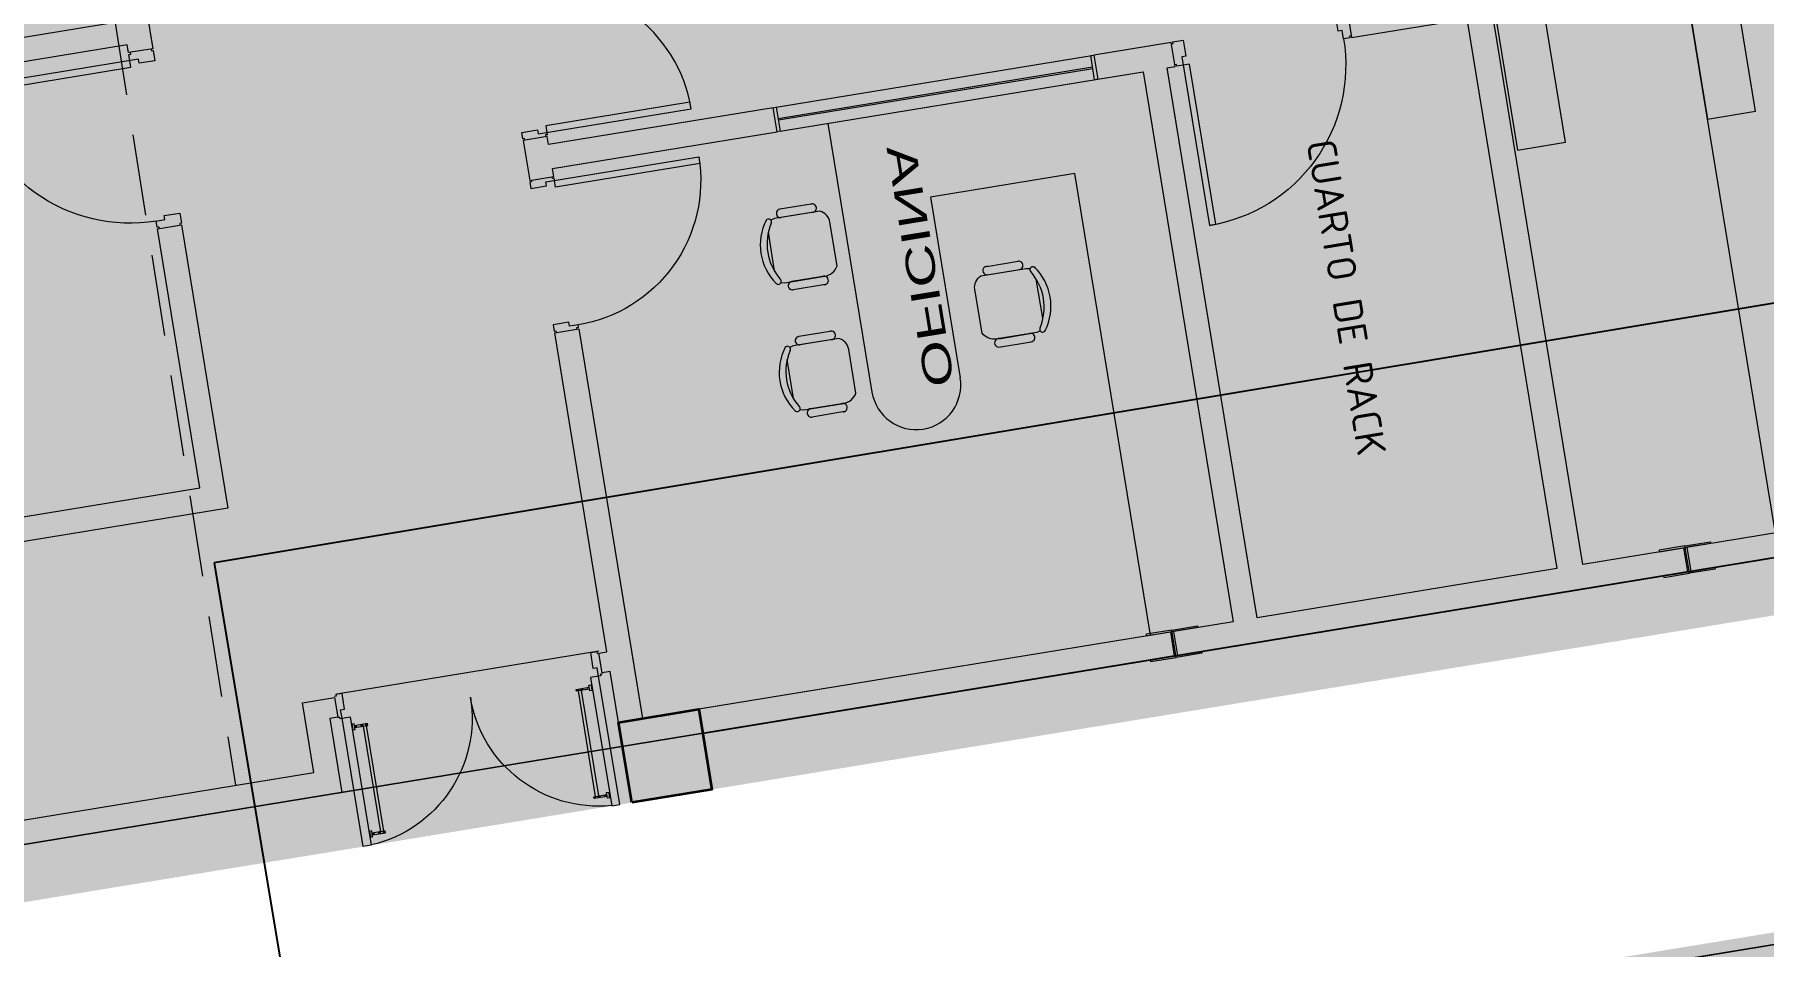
# Model space of a CAD drawing. Header units: metres. Extents: x 2 to 659295185, y -28 to 1124222152.
# Drawn here: x 655617.9 to 655628.53, y 1126211.64 to 1126217.25 of the extents above; entities that cross this region are included whole.
import ezdxf

# ---------------------------------------------------------------- set-up
doc = ezdxf.new("R2010")
doc.units = ezdxf.units.M
doc.header["$MEASUREMENT"] = 0
for name, pattern in [('CCSM_C1_CUERPO FM$0$CONTINUA', [0]), ('CCSM_C1_CUERPO FM$0$DASHED', [0.75, 0.5, -0.25]), ('DASHDOT', [1, 0.5, -0.25, 0, -0.25])]:
    doc.linetypes.add(name, pattern=pattern)
for name, color, linetype in [('CCSM_C1_CUERPO FM$0$A-AREAS COMERCIALES', 151, 'CONTINUOUS'), ('CCSM_C1_CUERPO FM$0$A-PROYECCIONES', 5, 'CCSM_C1_CUERPO FM$0$DASHED'), ('CCSM_C1_CUERPO FM$0$A_PARED CINES', 2, 'CONTINUOUS'), ('CCSM_C1_CUERPO FM$0$A_VISTA CINES', 8, 'CONTINUOUS'), ('CCSM_C1_CUERPO FM$0$E-CC-COLUMNA', 2, 'CONTINUOUS'), ('CCSM_C1_CUERPO G$0$A-AREAS COMERCIALES', 151, 'CONTINUOUS'), ('CCSM_C1_CUERPO G$0$A_Paredes', 2, 'CONTINUOUS')]:
    doc.layers.add(name, color=color, linetype=linetype)
for name, color, linetype, lineweight in [('CCSM_C1_CUERPO FM$0$A-PUERTAS CINES', 3, 'CONTINUOUS', 13), ('CCSM_XREF ESTRUCTURA15$0$E-CA-COLUMNA', 2, 'CONTINUOUS', 35), ('CCSM_XREF ESTRUCTURA15$0$E-CF-COLUMNA', 2, 'CONTINUOUS', 35), ('LOCALES ASIGNADOS', 41, 'DASHDOT', 0), ('PARCELA', 140, 'CONTINUOUS', 40)]:
    doc.layers.add(name, color=color, linetype=linetype, lineweight=lineweight)
doc.styles.add('CCSM_C1_CUERPO FM$0$Arial', font='arial.ttf', dxfattribs={"width": 1.5})

# ---------------------------------------------------------------- blocks, each defined once
blk = doc.blocks.new('CCSM_C1_CUERPO FM$0$P-SALIDA-S')
at = {"layer": 'CCSM_C1_CUERPO FM$0$A-PUERTAS CINES'}
blk.add_line((1.651, 0), (0.017, 0), dxfattribs=at)
for points in [[(0.025, 0.151), (0.075, 0.151), (0.075, 0.951), (0.025, 0.951), (0.025, 0.151)], [(0.075, 0.901), (0.093, 0.901), (0.093, 0.865), (0.075, 0.865)], [(0.079, 0.865), (0.079, 0.901)], [(0.093, 0.889), (0.175, 0.889), (0.175, 0.878), (0.093, 0.878)], [(0.094, 0.889), (0.094, 0.878)], [(0.096, 0.889), (0.096, 0.878)], [(0.1, 0.889), (0.1, 0.878)], [(0.106, 0.889), (0.106, 0.878)], [(0.134, 0.889), (0.134, 0.878)], [(0.136, 0.889), (0.136, 0.878)], [(0.14, 0.889), (0.14, 0.878)], [(0.145, 0.22), (0.145, 0.878)], [(0.146, 0.889), (0.146, 0.878)], [(0.163, 0.889), (0.163, 0.878)], [(0.165, 0.22), (0.165, 0.878)], [(0.169, 0.889), (0.169, 0.878)], [(0.173, 0.889), (0.173, 0.878)], [(1.557, 0.889), (1.475, 0.889), (1.475, 0.878), (1.557, 0.878)], [(1.477, 0.889), (1.477, 0.878)], [(1.481, 0.889), (1.481, 0.878)], [(1.485, 0.22), (1.485, 0.878)], [(1.487, 0.889), (1.487, 0.878)], [(1.504, 0.889), (1.504, 0.878)], [(1.505, 0.22), (1.505, 0.878)], [(1.51, 0.889), (1.51, 0.878)], [(1.514, 0.889), (1.514, 0.878)], [(1.516, 0.889), (1.516, 0.878)], [(1.544, 0.889), (1.544, 0.878)], [(1.55, 0.889), (1.55, 0.878)], [(1.554, 0.889), (1.554, 0.878)], [(1.556, 0.889), (1.556, 0.878)], [(1.575, 0.901), (1.557, 0.901), (1.557, 0.865), (1.575, 0.865)], [(1.57, 0.865), (1.57, 0.901)], [(1.625, 0.151), (1.575, 0.151), (1.575, 0.951), (1.625, 0.951), (1.625, 0.151)], [(0.075, 0.232), (0.093, 0.232), (0.093, 0.196), (0.075, 0.196)], [(0.079, 0.196), (0.079, 0.232)], [(0.093, 0.22), (0.175, 0.22), (0.175, 0.209), (0.093, 0.209)], [(0.094, 0.22), (0.094, 0.209)], [(0.096, 0.22), (0.096, 0.209)], [(0.1, 0.22), (0.1, 0.209)], [(0.106, 0.22), (0.106, 0.209)], [(0.134, 0.22), (0.134, 0.209)], [(0.136, 0.22), (0.136, 0.209)], [(0.14, 0.22), (0.14, 0.209)], [(0.146, 0.22), (0.146, 0.209)], [(0.163, 0.22), (0.163, 0.209)], [(0.169, 0.22), (0.169, 0.209)], [(0.173, 0.22), (0.173, 0.209)], [(1.557, 0.22), (1.475, 0.22), (1.475, 0.209), (1.557, 0.209)], [(1.477, 0.22), (1.477, 0.209)], [(1.481, 0.22), (1.481, 0.209)], [(1.487, 0.22), (1.487, 0.209)], [(1.504, 0.22), (1.504, 0.209)], [(1.51, 0.22), (1.51, 0.209)], [(1.514, 0.22), (1.514, 0.209)], [(1.516, 0.22), (1.516, 0.209)], [(1.544, 0.22), (1.544, 0.209)], [(1.575, 0.232), (1.557, 0.232), (1.557, 0.196), (1.575, 0.196)], [(1.57, 0.196), (1.57, 0.232)], [(0, 0.141), (0.011, 0.141), (0.011, 0.151), (0.025, 0.151), (0.025, 0.098), (0.05, 0.098), (0.05, 0), (0.011, 0), (0.011, 0.011), (0, 0.011)], [(1.65, 0.141), (1.639, 0.141), (1.639, 0.151), (1.625, 0.151), (1.625, 0.098), (1.6, 0.098), (1.6, 0), (1.639, 0), (1.639, 0.011), (1.65, 0.011)]]:
    blk.add_lwpolyline(points, dxfattribs=at)
for centre, start, end in [((0.025, 0.151), 0.0001, 86.4167), ((1.625, 0.151), 93.5834, 180.0001)]:
    blk.add_arc(centre, 0.8, start, end, dxfattribs=at)
blk = doc.blocks.new('CCSM_C1_CUERPO FM$0$P120L')
at = {"layer": 'CCSM_C1_CUERPO FM$0$A-PUERTAS CINES'}
blk.add_lwpolyline([(0, -0.141), (0.011, -0.141), (0.011, -0.151), (0.075, -0.151), (0.075, -0.053), (0.05, -0.053), (0.05, 0.999, -0.008416), (0.09, 0.999), (0.09, 0), (0.05, 0), (0.011, 0), (0.011, -0.011), (0, -0.011)], format="xyb", dxfattribs=at)
blk.add_lwpolyline([(1.1, -0.011), (1.089, -0.011), (1.089, 0), (1.05, 0), (1.05, -0.053), (1.025, -0.053), (1.025, -0.151), (1.089, -0.151), (1.089, -0.141), (1.1, -0.141)], dxfattribs=at)
blk.add_arc((0.051, 0.001), 0.999, 359.9683, 90.0766, dxfattribs=at)
blk = doc.blocks.new('CCSM_XREF ESTRUCTURA15$0$CCSM_COLUMNA REC')
at = {"layer": 'CCSM_XREF ESTRUCTURA15$0$E-CA-COLUMNA'}
blk.add_lwpolyline([(-0.25, -0.25), (0.25, -0.25), (0.25, 0.25), (-0.25, 0.25)], close=True, dxfattribs=at)

msp = doc.modelspace()

# ---------------------------------------------------------------- hatches: boundary and pattern name
at = {"layer": 'LOCALES ASIGNADOS'}
h = msp.add_hatch(color=256, dxfattribs=at)
h.dxf.hatch_style = 1
h.paths.add_polyline_path([(655589.7703, 1126232.191), (655578.0644, 1126230.2723), (655582.0473, 1126206.0472), (655642.2441, 1126215.9139), (655628.8111, 1126297.8682), (655580.3241, 1126289.8221), (655587.0771, 1126248.6218), (655588.7068, 1126238.6795), (655588.7068, 1126238.6794)])
h = msp.add_hatch(color=256, dxfattribs=at)
edge = h.paths.add_edge_path()
edge.add_arc((655975.9593, 1126497.1278), 571.6129, 216.511196, 228.853005)
edge.add_line((655599.8419, 1126066.6896), (655654.2207, 1126142.3808))
edge.add_line((655654.2207, 1126142.3808), (655642.4814, 1126214.0024))
edge.add_line((655642.4814, 1126214.0024), (655582.0935, 1126204.1044))
edge.add_line((655582.0935, 1126204.1044), (655516.5308, 1126157.0296))

# ---------------------------------------------------------------- linework, layer by layer
at = {"layer": 'CCSM_C1_CUERPO FM$0$A-AREAS COMERCIALES', "lineweight": 5}
msp.add_lwpolyline([(655578.0763, 1126230.2743), (655581.9906, 1126206.3934), (655642.1873, 1126216.2601), (655628.8673, 1126297.5252), (655608.1932, 1126294.1366), (655580.3646, 1126289.5749), (655589.7705, 1126232.1911), (655589.7705, 1126232.1911), (655589.7705, 1126232.1911), (655589.7705, 1126232.1911), (655578.0763, 1126230.2743)], dxfattribs=at)
at = {"layer": 'CCSM_C1_CUERPO FM$0$A-PROYECCIONES', "lineweight": 5}
msp.add_line((655606.3396, 1126293.6808), (655619.1326, 1126212.6324), dxfattribs=at)
at = {"layer": 'CCSM_C1_CUERPO FM$0$A-PUERTAS CINES', "lineweight": 5}
for points in [[(655621.9353, 1126216.795, 0.4142136), (655620.9016, 1126217.5375)], [(655621.9353, 1126216.795, 0.0112212), (655621.9279, 1126216.8347)], [(655621.9826, 1126216.4987, -0.4142136), (655621.24, 1126215.465)], [(655621.9826, 1126216.4987, -0.0112212), (655621.9882, 1126216.4587)]]:
    msp.add_lwpolyline(points, format="xyb", dxfattribs=at)
for points in [[(655620.9947, 1126216.6408), (655621.9353, 1126216.795)], [(655621.9279, 1126216.8347), (655621.0406, 1126216.6892)], [(655621.0406, 1126216.6892), (655621.0472, 1126216.6494)], [(655620.8939, 1126216.6496), (655620.9907, 1126216.6655)], [(655620.9002, 1126216.6107), (655620.8939, 1126216.6496)], [(655620.9107, 1126216.6125), (655620.9002, 1126216.6107)], [(655620.9124, 1126216.602), (655620.9107, 1126216.6125)], [(655620.9907, 1126216.6655), (655620.9947, 1126216.6408)], [(655621.0495, 1126216.6352), (655621.039, 1126216.6335)], [(655621.039, 1126216.6335), (655621.0407, 1126216.623)], [(655621.0472, 1126216.6494), (655621.0495, 1126216.6352)], [(655621.042, 1126216.3445), (655621.9826, 1126216.4987)], [(655621.9882, 1126216.4587), (655621.1009, 1126216.3133)], [(655620.9516, 1126216.355), (655620.9533, 1126216.3445)], [(655621.0816, 1126216.3656), (655621.0799, 1126216.3761)], [(655621.0921, 1126216.3673), (655621.0816, 1126216.3656)], [(655621.0944, 1126216.3531), (655621.0921, 1126216.3673)], [(655621.1009, 1126216.3133), (655621.0944, 1126216.3531)], [(655620.9533, 1126216.3445), (655620.9428, 1126216.3428)], [(655620.9428, 1126216.3428), (655620.9492, 1126216.304)], [(655620.9492, 1126216.304), (655621.046, 1126216.3198)], [(655621.046, 1126216.3198), (655621.042, 1126216.3445)], [(655621.1835, 1126215.481), (655621.0867, 1126215.4652)], [(655621.0867, 1126215.4652), (655621.0931, 1126215.4263)], [(655621.0931, 1126215.4263), (655621.1035, 1126215.428)], [(655621.1035, 1126215.428), (655621.1053, 1126215.4175)], [(655621.1876, 1126215.4564), (655621.1835, 1126215.481)], [(655621.24, 1126215.465), (655621.1876, 1126215.4564)], [(655621.2318, 1126215.4491), (655621.2423, 1126215.4508)], [(655621.2335, 1126215.4386), (655621.2318, 1126215.4491)], [(655621.2423, 1126215.4508), (655621.24, 1126215.465)]]:
    msp.add_lwpolyline(points, dxfattribs=at)
at = {"layer": 'CCSM_C1_CUERPO FM$0$A_PARED CINES', "lineweight": 5}
for points in [[(655610.0631, 1126228.322), (655616.6175, 1126229.3964), (655618.6224, 1126217.1645)], [(655612.036, 1126216.2859), (655618.4422, 1126217.3369), (655617.4802, 1126223.2062), (655611.0737, 1126222.1562)], [(655618.6224, 1126217.1645), (655618.4744, 1126217.1402), (655618.4664, 1126217.1889), (655614.8796, 1126216.6005), (655615.3265, 1126213.8738), (655618.9135, 1126214.4617), (655618.6522, 1126216.0559), (655618.8002, 1126216.0802), (655619.0857, 1126214.3379), (655615.1534, 1126213.6934), (655615.1292, 1126213.8415), (655615.1785, 1126213.8494), (655614.7315, 1126216.5768), (655612.0601, 1126216.1383)], [(655621.0904, 1126216.3778), (655621.0823, 1126216.4271), (655622.4639, 1126216.6536), (655622.4396, 1126216.8016), (655621.0581, 1126216.5752), (655621.05, 1126216.6245), (655620.902, 1126216.6003), (655620.9424, 1126216.3535), (655621.0904, 1126216.3778)], [(655621.4177, 1126213.4538), (655621.0961, 1126215.416), (655621.2441, 1126215.4403), (655621.637, 1126213.0429), (655621.489, 1126213.0187), (655621.4376, 1126213.3326), (655621.3883, 1126213.3245), (655621.3684, 1126213.4457), (655621.4177, 1126213.4538)], [(655627.2863, 1126213.8169), (655622.4827, 1126213.0295)]]:
    msp.add_lwpolyline(points, dxfattribs=at)
at = {"layer": 'CCSM_C1_CUERPO FM$0$A_PARED CINES', "linetype": 'CCSM_C1_CUERPO FM$0$CONTINUA', "lineweight": 5}
for points in [[(655621.9825, 1126213.0995), (655622.0067, 1126212.9515), (655630.9869, 1126214.4234), (655630.9626, 1126214.5715), (655627.4221, 1126213.9911), (655625.0282, 1126228.5962)], [(655623.3134, 1126224.4847), (655625.4795, 1126224.8397), (655626.1539, 1126220.7252), (655624.871, 1126220.5149), (655624.8954, 1126220.3664), (655626.1783, 1126220.5767), (655626.683, 1126217.4972), (655625.9748, 1126217.3811), (655625.9991, 1126217.233), (655626.7073, 1126217.3491), (655627.262, 1126213.9649), (655625.4189, 1126213.6628), (655624.8642, 1126217.047), (655624.9135, 1126217.0551), (655624.8893, 1126217.2031), (655624.4133, 1126217.1251), (655624.4376, 1126216.9771), (655624.7162, 1126217.0228), (655625.2709, 1126213.6385), (655621.9825, 1126213.0995)]]:
    msp.add_lwpolyline(points, dxfattribs=at)
at = {"layer": 'CCSM_C1_CUERPO FM$0$A_PARED CINES', "lineweight": 5}
msp.add_lwpolyline([(655619.7864, 1126212.5872), (655619.6383, 1126212.5633), (655619.6383, 1126212.5633), (655609.5727, 1126210.9135), (655609.5484, 1126211.0615), (655619.6141, 1126212.7113), (655619.5439, 1126213.1394), (655619.7413, 1126213.1718), (655619.7611, 1126213.0506), (655619.7118, 1126213.0425), (655619.7864, 1126212.5872), (655619.7864, 1126212.5872)], close=True, dxfattribs=at)
at = {"layer": 'CCSM_C1_CUERPO FM$0$A_VISTA CINES', "lineweight": 5}
for points in [[(655628.6029, 1126214.2057), (655626.2123, 1126228.7903)], [(655622.4594, 1126216.8049), (655624.4133, 1126217.1251)], [(655622.4707, 1126216.7358), (655624.4049, 1126217.0528)], [(655622.4723, 1126216.7259), (655624.4065, 1126217.0429)], [(655622.4836, 1126216.6569), (655624.4376, 1126216.977)], [(655622.7772, 1126216.7049), (655623.0481, 1126215.051)], [(655624.7627, 1126213.5552), (655624.297, 1126216.3965)], [(655623.4089, 1126216.251), (655623.5908, 1126215.1399)], [(655622.6736, 1126216.2073), (655622.4817, 1126216.1769)], [(655622.6893, 1126216.1585), (655622.49, 1126216.1255)], [(655622.4481, 1126215.7958), (655622.4107, 1126216.0359)], [(655623.755, 1126215.8245), (655623.9465, 1126215.857)], [(655622.7464, 1126215.7627), (655622.5545, 1126215.7323)], [(655622.7621, 1126215.7139), (655622.5628, 1126215.6809)], [(655623.7557, 1126215.7732), (655623.9551, 1126215.8056)], [(655624.1001, 1126215.5065), (655624.0588, 1126215.746)], [(655622.7898, 1126215.4244), (655622.598, 1126215.394)], [(655623.8279, 1126215.3799), (655624.0195, 1126215.4124)], [(655622.8056, 1126215.3756), (655622.6063, 1126215.3427)], [(655623.8286, 1126215.3286), (655624.028, 1126215.361)], [(655622.5644, 1126215.0129), (655622.527, 1126215.253)], [(655622.8627, 1126214.9798), (655622.6708, 1126214.9494)], [(655622.8784, 1126214.931), (655622.6791, 1126214.898)]]:
    msp.add_lwpolyline(points, dxfattribs=at)
for points in [[(655627.901, 1126218.488), (655628.1888, 1126216.7318), (655628.4849, 1126216.7803), (655628.197, 1126218.5365)], [(655624.4376, 1126216.9771), (655624.4178, 1126216.9739), (655624.3936, 1126217.1219), (655624.4133, 1126217.1251)], [(655622.4836, 1126216.6568), (655622.4639, 1126216.6536), (655622.4396, 1126216.8016), (655622.4594, 1126216.8049)]]:
    msp.add_lwpolyline(points, close=True, dxfattribs=at)
at = {"layer": 'CCSM_C1_CUERPO FM$0$A_VISTA CINES', "lineweight": 5, "elevation": -0.0002}
msp.add_lwpolyline([(655626.7318, 1126218.2963), (655627.0197, 1126216.5402), (655627.3157, 1126216.5887), (655627.0279, 1126218.3448)], close=True, dxfattribs=at)
at = {"layer": 'CCSM_C1_CUERPO FM$0$A_VISTA CINES', "linetype": 'Continuous', "lineweight": 5}
msp.add_lwpolyline([(655624.297, 1126216.3965), (655623.4089, 1126216.251)], dxfattribs=at)
at = {"layer": 'CCSM_C1_CUERPO FM$0$A_VISTA CINES', "lineweight": 5}
for points in [[(655622.4886, 1126215.7262), (655622.5124, 1126215.7244), (655622.757, 1126215.7644, 0.2710059), (655622.8331, 1126215.8275), (655622.789, 1126216.0969, 0.2962856), (655622.7273, 1126216.1647), (655622.4478, 1126216.119), (655622.4258, 1126216.1096)], [(655622.4817, 1126216.1769, 1.003531), (655622.49, 1126216.1255)], [(655622.6811, 1126216.1572, 1.2482089), (655622.6698, 1126216.2067)], [(655622.3983, 1126216.1107, 0.3267221), (655622.4589, 1126215.7192)], [(655622.4284, 1126216.091, 1.1265653), (655622.3936, 1126216.1012)], [(655622.4284, 1126216.0911, 0.2877171), (655622.484, 1126215.7458)], [(655623.7587, 1126215.8251, 1.2482089), (655623.7639, 1126215.7746)], [(655623.9551, 1126215.8056, 1.003531), (655623.9465, 1126215.857)], [(655624.0542, 1126215.8133, 1.1265653), (655624.0245, 1126215.7925)], [(655624.1142, 1126215.4305, 0.3267221), (655624.0467, 1126215.8209)], [(655622.4582, 1126215.72, 1.0299476), (655622.484, 1126215.7458)], [(655622.5545, 1126215.7323, 1.003531), (655622.5628, 1126215.6809)], [(655622.7539, 1126215.7125, 1.2482089), (655622.7426, 1126215.7621)], [(655624.0838, 1126215.4276), (655624.0619, 1126215.4183), (655623.8173, 1126215.3782, -0.2710059), (655623.725, 1126215.4136), (655623.6808, 1126215.683, -0.2962856), (655623.7177, 1126215.767), (655623.9972, 1126215.8129), (655624.0209, 1126215.811)], [(655624.0819, 1126215.4476, 0.2877171), (655624.0244, 1126215.7926)], [(655622.598, 1126215.394, 1.003531), (655622.6063, 1126215.3427)], [(655622.7974, 1126215.3743, 1.2482089), (655622.7861, 1126215.4238)], [(655624.028, 1126215.361, 1.003531), (655624.0195, 1126215.4124)], [(655624.0819, 1126215.4476, 1.0299476), (655624.1147, 1126215.4315)], [(655622.5146, 1126215.3279, 0.3267221), (655622.5752, 1126214.9364)], [(655622.5447, 1126215.3081, 1.1265653), (655622.5098, 1126215.3183)], [(655622.5447, 1126215.3082, 0.2877171), (655622.6003, 1126214.9629)], [(655622.6049, 1126214.9434), (655622.6286, 1126214.9415), (655622.8732, 1126214.9816, 0.2710059), (655622.9494, 1126215.0446), (655622.9053, 1126215.314, 0.2962856), (655622.8435, 1126215.3819), (655622.564, 1126215.3361), (655622.5421, 1126215.3267)], [(655623.8317, 1126215.3805, 1.2482089), (655623.8368, 1126215.33)], [(655623.0481, 1126215.051, 1), (655623.5908, 1126215.1399)], [(655622.8702, 1126214.9297, 1.2482089), (655622.8589, 1126214.9792)], [(655622.5744, 1126214.9371, 1.0299476), (655622.6003, 1126214.9629)], [(655622.6708, 1126214.9494, 1.003531), (655622.6791, 1126214.898)]]:
    msp.add_lwpolyline(points, format="xyb", dxfattribs=at)
at = {"layer": 'CCSM_C1_CUERPO FM$0$E-CC-COLUMNA', "lineweight": 5}
for points in [[(655628.2095, 1126214.1206), (655628.0614, 1126214.0963), (655628.0857, 1126213.9483), (655628.2337, 1126213.9725), (655628.2353, 1126213.9627), (655628.0774, 1126213.9368), (655628.0499, 1126214.1046), (655628.2078, 1126214.1304)], [(655627.8937, 1126214.0688), (655628.0417, 1126214.0931), (655628.066, 1126213.9451), (655627.9179, 1126213.9208), (655627.9196, 1126213.9109), (655628.0774, 1126213.9368), (655628.0499, 1126214.1046), (655627.8921, 1126214.0787)], [(655624.7358, 1126213.5512), (655624.8838, 1126213.5755), (655624.9081, 1126213.4275), (655624.7601, 1126213.4032), (655624.7617, 1126213.3933), (655624.9196, 1126213.4192), (655624.8921, 1126213.587), (655624.7342, 1126213.5611)], [(655625.0516, 1126213.603), (655624.9036, 1126213.5787), (655624.9278, 1126213.4307), (655625.0759, 1126213.4549), (655625.0775, 1126213.4451), (655624.9196, 1126213.4192), (655624.8921, 1126213.587), (655625.05, 1126213.6128)]]:
    msp.add_lwpolyline(points, close=True, dxfattribs=at)
at = {"layer": 'CCSM_C1_CUERPO G$0$A-AREAS COMERCIALES', "lineweight": 5}
msp.add_lwpolyline([(655628.8673, 1126297.5252), (655642.1873, 1126216.2601), (655581.9906, 1126206.3934), (655568.6859, 1126287.2557), (655570.6102, 1126287.5711), (655570.505, 1126288.2126), (655580.3241, 1126289.822), (655580.3646, 1126289.5749), (655628.1272, 1126297.4039)], close=True, dxfattribs=at)
msp.add_lwpolyline([(655646.49, 1126190.0099), (655654.2997, 1126142.363), (655599.8531, 1126066.5761, -0.053332), (655516.3656, 1126157.0013), (655579.6822, 1126203.6334), (655641.3335, 1126213.7385), (655641.3578, 1126213.5905), (655642.5919, 1126213.7927), (655643.9016, 1126205.8023), (655639.7982, 1126205.1297), (655641.0926, 1126197.2328), (655636.3132, 1126196.4494), (655637.6072, 1126188.5547), (655646.49, 1126190.0099)], format="xyb", dxfattribs=at)
msp.add_lwpolyline([(655594.2122, 1126206.0147), (655605.8808, 1126134.8171), (655542.617, 1126124.451), (655542.4431, 1126124.423), (655547.4639, 1126118.673), (655554.923, 1126110.4029), (655561.6846, 1126103.1539), (655568.174, 1126096.4661), (655575.3225, 1126089.3195), (655581.2931, 1126083.5282), (655586.8201, 1126078.3304), (655590.1477, 1126075.2606), (655594.1965, 1126071.6035), (655598.2749, 1126067.9614), (655599.8533, 1126066.5765), (655654.2999, 1126142.3632), (655642.5916, 1126213.7927), (655641.3576, 1126213.5904), (655641.3334, 1126213.7383), (655594.2111, 1126206.022)], dxfattribs=at)
at = {"layer": 'CCSM_C1_CUERPO G$0$A_Paredes', "lineweight": 5}
msp.add_line((655618.4879, 1126209.9939), (655636.2168, 1126212.8998), dxfattribs=at)
at = {"layer": 'PARCELA', "lineweight": -3}
msp.add_lwpolyline([(655656, 1126858), (655735, 1126366), (655757, 1126231), (655746, 1126229), (655644, 1126213), (655643, 1126218), (655619, 1126214), (655627, 1126166), (655601, 1126162), (655597, 1126150), (655584, 1126141), (655585, 1126140), (655591, 1126133), (655563, 1126107), (655603, 1126067), (655600, 1126056), (655362, 1126108), (655294, 1126522), (655249, 1126801)], dxfattribs=at)
msp.add_lwpolyline([(655656, 1126858), (655735, 1126366), (655757, 1126231), (655746, 1126229), (655644, 1126213), (655643, 1126218), (655619, 1126214), (655627, 1126166), (655601, 1126162), (655597, 1126150), (655584, 1126141), (655585, 1126140), (655591, 1126133), (655563, 1126107), (655603, 1126067), (655600, 1126056), (655362, 1126108), (655294, 1126522), (655249, 1126801)], dxfattribs=at)
msp.add_lwpolyline([(655656, 1126858), (655735, 1126366), (655757, 1126231), (655746, 1126229), (655644, 1126213), (655643, 1126218), (655619, 1126214), (655627, 1126166), (655601, 1126162), (655597, 1126150), (655584, 1126141), (655585, 1126140), (655591, 1126133), (655563, 1126107), (655603, 1126067), (655600, 1126056), (655362, 1126108), (655294, 1126522), (655249, 1126801)], dxfattribs=at)
msp.add_lwpolyline([(655656, 1126858), (655735, 1126366), (655757, 1126231), (655746, 1126229), (655644, 1126213), (655643, 1126218), (655619, 1126214), (655627, 1126166), (655601, 1126162), (655597, 1126150), (655584, 1126141), (655585, 1126140), (655591, 1126133), (655563, 1126107), (655603, 1126067), (655600, 1126056), (655362, 1126108), (655294, 1126522), (655249, 1126801)], dxfattribs=at)

# ---------------------------------------------------------------- block references
at = {"layer": 'CCSM_C1_CUERPO FM$0$A-PUERTAS CINES', "lineweight": 5, "xscale": -1}
for name, p, rotation in [('CCSM_C1_CUERPO FM$0$P120L', (655624.9135, 1126217.0551), 189.3085086651625), ('CCSM_C1_CUERPO FM$0$P120L', (655618.4744, 1126217.1402), 99.30850866516253), ('CCSM_C1_CUERPO FM$0$P-SALIDA-S', (655619.7384, 1126213.1893), 189.3084511997832)]:
    msp.add_blockref(name, p, dxfattribs=dict(at, rotation=rotation))
at = {"layer": 'CCSM_XREF ESTRUCTURA15$0$E-CF-COLUMNA', "lineweight": 5, "xscale": -1, "rotation": 279.3084512271911}
msp.add_blockref('CCSM_XREF ESTRUCTURA15$0$CCSM_COLUMNA REC', (655621.7761, 1126212.8128), dxfattribs=at)

# ---------------------------------------------------------------- texts
at = {"layer": 'CCSM_C1_CUERPO FM$0$A_VISTA CINES', "lineweight": 5, "style": 'CCSM_C1_CUERPO FM$0$Arial', "text_generation_flag": 4, "width": 1.5}
msp.add_text('OFICINA', height=0.17736, rotation=99.30889, dxfattribs=at).set_placement((655623.3809, 1126215.0697))
at = {"layer": 'CCSM_C1_CUERPO FM$0$A_VISTA CINES', "lineweight": 5, "insert": (655625.9665, 1126215.6345), "char_height": 0.177359, "width": 2.474923, "attachment_point": 5, "rotation": 279.30889, "style": 'CCSM_C1_CUERPO FM$0$Arial'}
msp.add_mtext('{\\fISOCPEUR|b0|i0|c0|p34;CUARTO DE RACK}', dxfattribs=at)

doc.saveas('drawing.dxf')
